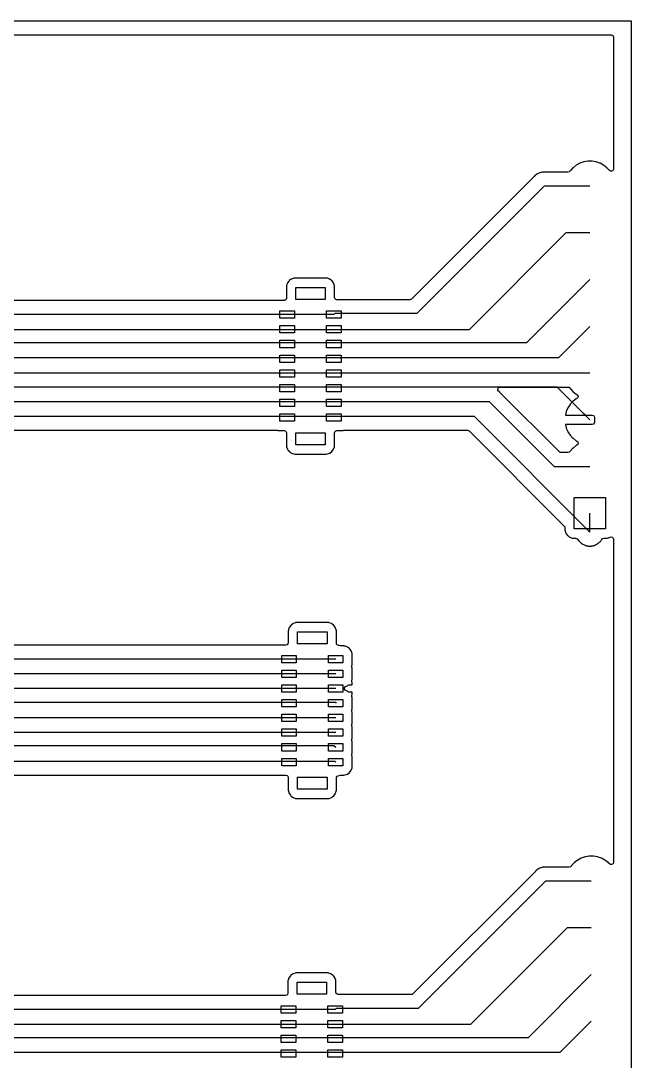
# Model space of a CAD drawing. Extents: x 1 to 134, y 0 to 91.
# Drawn here: x 100.4 to 133.6, y 34.3 to 90.9 of the extents above; entities that cross this region are included whole.
import ezdxf

# ---------------------------------------------------------------- set-up
doc = ezdxf.new("R2010")
doc.units = 0

msp = doc.modelspace()

# ---------------------------------------------------------------- linework, layer by layer
at = {"layer": 'Layer 1'}
for p, q in [((0.7503, 90.8566), (133.592, 90.8566)), ((133.592, 90.8566), (133.592, 0.0262)), ((1.9939, 90.0946), (132.501, 90.0946)), ((132.501, 90.0946), (132.564, 90.0777)), ((132.564, 90.0777), (132.61, 90.0316)), ((132.61, 90.0316), (132.627, 89.9686)), ((132.627, 89.9686), (132.627, 82.8032)), ((131.006, 83.1866), (130.803, 83.1168)), ((131.011, 83.1882), (131.006, 83.1866)), ((131.006, 83.1866), (131.006, 83.1866)), ((131.016, 83.1891), (131.011, 83.1882)), ((131.228, 83.2244), (131.016, 83.1891)), ((131.016, 83.1891), (131.016, 83.1891)), ((131.233, 83.2253), (131.228, 83.2244)), ((131.228, 83.2244), (131.228, 83.2244)), ((131.458, 83.2253), (131.233, 83.2253)), ((131.463, 83.2244), (131.458, 83.2253)), ((131.675, 83.1891), (131.463, 83.2244)), ((131.463, 83.2244), (131.463, 83.2244)), ((131.68, 83.1882), (131.675, 83.1891)), ((131.675, 83.1891), (131.675, 83.1891)), ((131.685, 83.1866), (131.68, 83.1882)), ((131.888, 83.1168), (131.685, 83.1866)), ((131.685, 83.1866), (131.685, 83.1866)), ((128.6, 82.5827), (128.538, 82.5622)), ((128.603, 82.5839), (128.6, 82.5827)), ((128.667, 82.6074), (128.603, 82.5839)), ((128.674, 82.6099), (128.667, 82.6074)), ((128.667, 82.6074), (128.667, 82.6074)), ((128.681, 82.6107), (128.674, 82.6099)), ((128.685, 82.6115), (128.681, 82.6107)), ((128.686, 82.6117), (128.685, 82.6116)), ((128.685, 82.6116), (128.685, 82.6115)), ((128.689, 82.6124), (128.686, 82.6117)), ((128.696, 82.6147), (128.689, 82.6124)), ((128.703, 82.6153), (128.696, 82.6147)), ((128.771, 82.6213), (128.703, 82.6153)), ((128.703, 82.6153), (128.703, 82.6153)), ((128.775, 82.6217), (128.771, 82.6213)), ((128.803, 82.6249), (128.775, 82.6217)), ((128.806, 82.6253), (128.803, 82.6249)), ((128.803, 82.6249), (128.803, 82.6249)), ((128.812, 82.6253), (128.806, 82.6253)), ((128.823, 82.6258), (128.812, 82.6253)), ((128.865, 82.6295), (128.823, 82.6258)), ((128.873, 82.6301), (128.865, 82.6295)), ((128.865, 82.6295), (128.865, 82.6295)), ((128.88, 82.6291), (128.873, 82.6301)), ((128.897, 82.6266), (128.88, 82.6291)), ((128.88, 82.6291), (128.88, 82.6291)), ((128.915, 82.6253), (128.897, 82.6266)), ((130.15, 82.6253), (128.915, 82.6253)), ((130.21, 82.6405), (130.15, 82.6253)), ((130.256, 82.6824), (130.21, 82.6405)), ((130.267, 82.6997), (130.256, 82.6824)), ((130.27, 82.7041), (130.267, 82.6997)), ((130.267, 82.6997), (130.267, 82.6997)), ((130.282, 82.7179), (130.27, 82.7041)), ((130.419, 82.8659), (130.282, 82.7179)), ((130.422, 82.8697), (130.419, 82.8659)), ((130.419, 82.8659), (130.419, 82.8659)), ((130.426, 82.8729), (130.422, 82.8697)), ((130.596, 83.0048), (130.426, 82.8729)), ((130.426, 82.8729), (130.426, 82.8729)), ((130.6, 83.008), (130.596, 83.0048)), ((130.596, 83.0048), (130.596, 83.0048)), ((130.604, 83.0105), (130.6, 83.008)), ((130.793, 83.1127), (130.604, 83.0105)), ((130.604, 83.0105), (130.604, 83.0105)), ((130.798, 83.1151), (130.793, 83.1127)), ((130.793, 83.1127), (130.793, 83.1127)), ((130.803, 83.1168), (130.798, 83.1151)), ((130.803, 83.1168), (130.803, 83.1168)), ((131.893, 83.1151), (131.888, 83.1168)), ((131.888, 83.1168), (131.888, 83.1168)), ((131.898, 83.1127), (131.893, 83.1151)), ((132.086, 83.0105), (131.898, 83.1127)), ((131.898, 83.1127), (131.898, 83.1127)), ((132.091, 83.008), (132.086, 83.0105)), ((132.086, 83.0105), (132.086, 83.0105)), ((132.269, 82.8697), (132.091, 83.008)), ((132.272, 82.8659), (132.269, 82.8697)), ((132.408, 82.7179), (132.272, 82.8659)), ((132.272, 82.8659), (132.272, 82.8659)), ((132.458, 82.6847), (132.408, 82.7179)), ((132.518, 82.6783), (132.458, 82.6847)), ((132.573, 82.7001), (132.518, 82.6783)), ((132.613, 82.7451), (132.573, 82.7001)), ((132.627, 82.8032), (132.613, 82.7451)), ((128.305, 82.394), (121.643, 75.7322)), ((128.307, 82.3966), (128.305, 82.394)), ((128.354, 82.4465), (128.307, 82.3966)), ((128.355, 82.4465), (128.354, 82.4465)), ((128.359, 82.4518), (128.355, 82.4465)), ((128.366, 82.4558), (128.359, 82.4518)), ((128.368, 82.458), (128.366, 82.4558)), ((128.369, 82.4583), (128.368, 82.458)), ((128.371, 82.4606), (128.369, 82.4585)), ((128.369, 82.4585), (128.369, 82.4583)), ((128.377, 82.4658), (128.371, 82.4606)), ((128.383, 82.4697), (128.377, 82.4658)), ((128.441, 82.5056), (128.383, 82.4697)), ((128.383, 82.4697), (128.383, 82.4697)), ((128.444, 82.5076), (128.441, 82.5056)), ((128.501, 82.5452), (128.444, 82.5076)), ((128.508, 82.5492), (128.501, 82.5452)), ((128.501, 82.5452), (128.501, 82.5452)), ((128.514, 82.5517), (128.508, 82.5492)), ((128.518, 82.5533), (128.514, 82.5517)), ((128.521, 82.5551), (128.518, 82.5536)), ((128.518, 82.5536), (128.518, 82.5535)), ((128.518, 82.5535), (128.518, 82.5533)), ((128.528, 82.5589), (128.521, 82.5551)), ((128.538, 82.5622), (128.528, 82.5589)), ((128.85, 81.8668), (121.92, 74.9368)), ((131.345, 81.8668), (128.85, 81.8668)), ((130.035, 79.3268), (124.77, 74.0618)), ((131.345, 79.3268), (130.035, 79.3268)), ((114.843, 76.4632), (114.837, 76.4138)), ((114.837, 76.4138), (114.837, 76.4104)), ((114.837, 76.4104), (114.837, 76.4071)), ((114.837, 76.4071), (114.837, 75.7713)), ((114.846, 76.4784), (114.843, 76.471)), ((114.843, 76.471), (114.843, 76.4632)), ((114.843, 76.4632), (114.843, 76.4632)), ((114.891, 76.5996), (114.846, 76.4784)), ((114.846, 76.4784), (114.846, 76.4784)), ((114.894, 76.608), (114.891, 76.5996)), ((114.891, 76.5996), (114.891, 76.5996)), ((114.9, 76.6152), (114.894, 76.608)), ((114.977, 76.7179), (114.9, 76.6152)), ((114.9, 76.6152), (114.9, 76.6152)), ((114.982, 76.7251), (114.977, 76.7179)), ((114.977, 76.7179), (114.977, 76.7179)), ((114.989, 76.7305), (114.982, 76.7251)), ((115.092, 76.8073), (114.989, 76.7305)), ((114.989, 76.7305), (114.989, 76.7305)), ((115.099, 76.8127), (115.092, 76.8073)), ((115.092, 76.8073), (115.092, 76.8073)), ((115.108, 76.8158), (115.099, 76.8127)), ((115.229, 76.861), (115.108, 76.8158)), ((115.108, 76.8158), (115.108, 76.8158)), ((115.236, 76.8638), (115.229, 76.861)), ((115.229, 76.861), (115.229, 76.861)), ((115.244, 76.8646), (115.236, 76.8638)), ((115.293, 76.8699), (115.244, 76.8646)), ((115.244, 76.8646), (115.244, 76.8646)), ((115.297, 76.8703), (115.293, 76.8699)), ((115.293, 76.8699), (115.293, 76.8699)), ((116.994, 76.8703), (115.297, 76.8703)), ((115.345, 76.3618), (116.945, 76.3618)), ((115.345, 75.7118), (115.345, 76.3618)), ((116.945, 76.3618), (116.945, 75.7118)), ((116.997, 76.8699), (116.994, 76.8703)), ((117.047, 76.8646), (116.997, 76.8699)), ((116.997, 76.8699), (116.997, 76.8699)), ((117.055, 76.8638), (117.047, 76.8646)), ((117.047, 76.8646), (117.047, 76.8646)), ((117.062, 76.861), (117.055, 76.8638)), ((117.183, 76.8158), (117.062, 76.861)), ((117.062, 76.861), (117.062, 76.861)), ((117.192, 76.8127), (117.183, 76.8158)), ((117.183, 76.8158), (117.183, 76.8158)), ((117.199, 76.8073), (117.192, 76.8127)), ((117.268, 76.7555), (117.199, 76.8073)), ((117.199, 76.8073), (117.199, 76.8073)), ((117.309, 76.7251), (117.268, 76.7555)), ((117.314, 76.7179), (117.309, 76.7251)), ((117.384, 76.6246), (117.314, 76.7179)), ((117.396, 76.608), (117.384, 76.6246)), ((117.447, 76.471), (117.396, 76.608)), ((117.454, 76.4104), (117.447, 76.471)), ((117.454, 76.4071), (117.454, 76.4104)), ((117.454, 75.8213), (117.454, 76.4071)), ((127.92, 73.3618), (131.345, 76.7868)), ((117.471, 75.7583), (117.454, 75.8213)), ((114.711, 75.6453), (98.8249, 75.6453)), ((114.774, 75.6622), (114.711, 75.6453)), ((114.82, 75.7083), (114.774, 75.6622)), ((114.837, 75.7713), (114.82, 75.7083)), ((116.945, 75.7118), (115.345, 75.7118)), ((117.517, 75.7122), (117.471, 75.7583)), ((117.58, 75.6953), (117.517, 75.7122)), ((121.554, 75.6953), (117.58, 75.6953)), ((121.602, 75.7049), (121.554, 75.6953)), ((121.643, 75.7322), (121.602, 75.7049)), ((117.415, 74.8868), (96.1454, 74.8868)), ((114.48, 75.0868), (115.27, 75.0868)), ((114.48, 74.6868), (114.48, 75.0868)), ((115.27, 74.6868), (114.48, 74.6868)), ((115.27, 75.0868), (115.27, 74.6868)), ((117.02, 75.0868), (117.81, 75.0868)), ((117.02, 74.6868), (117.02, 75.0868)), ((117.81, 74.6868), (117.02, 74.6868)), ((117.465, 74.9368), (117.415, 74.8868)), ((121.92, 74.9368), (117.465, 74.9368)), ((117.81, 75.0868), (117.81, 74.6868)), ((114.48, 74.2868), (115.27, 74.2868)), ((114.48, 73.8868), (114.48, 74.2868)), ((115.27, 74.2868), (115.27, 73.8868)), ((117.02, 74.2868), (117.81, 74.2868)), ((117.02, 73.8868), (117.02, 74.2868)), ((117.81, 74.2868), (117.81, 73.8868)), ((129.66, 72.5618), (131.345, 74.2468)), ((124.77, 74.0618), (20.6629, 74.0618)), ((115.27, 73.8868), (114.48, 73.8868)), ((117.81, 73.8868), (117.02, 73.8868)), ((20.5629, 73.3618), (127.92, 73.3618)), ((114.48, 73.4868), (115.27, 73.4868)), ((114.48, 73.0868), (114.48, 73.4868)), ((115.27, 73.0868), (114.48, 73.0868)), ((115.27, 73.4868), (115.27, 73.0868)), ((117.02, 73.4868), (117.81, 73.4868)), ((117.02, 73.0868), (117.02, 73.4868)), ((117.81, 73.0868), (117.02, 73.0868)), ((117.81, 73.4868), (117.81, 73.0868)), ((20.5629, 72.5618), (129.66, 72.5618)), ((114.48, 72.6868), (115.27, 72.6868)), ((114.48, 72.2868), (114.48, 72.6868)), ((115.27, 72.6868), (115.27, 72.2868)), ((117.02, 72.6868), (117.81, 72.6868)), ((117.02, 72.2868), (117.02, 72.6868)), ((117.81, 72.6868), (117.81, 72.2868)), ((115.27, 72.2868), (114.48, 72.2868)), ((114.48, 71.8868), (115.27, 71.8868)), ((114.48, 71.4868), (114.48, 71.8868)), ((115.27, 71.8868), (115.27, 71.4868)), ((117.81, 72.2868), (117.02, 72.2868)), ((117.02, 71.8868), (117.81, 71.8868)), ((117.02, 71.4868), (117.02, 71.8868)), ((117.81, 71.8868), (117.81, 71.4868)), ((131.345, 71.7068), (20.5654, 71.7068)), ((115.27, 71.4868), (114.48, 71.4868)), ((117.81, 71.4868), (117.02, 71.4868)), ((20.5629, 70.9618), (129.55, 70.9618)), ((114.48, 71.0868), (115.27, 71.0868)), ((114.48, 70.6868), (114.48, 71.0868)), ((115.27, 71.0868), (115.27, 70.6868)), ((117.02, 71.0868), (117.81, 71.0868)), ((117.02, 70.6868), (117.02, 71.0868)), ((117.81, 71.0868), (117.81, 70.6868)), ((126.335, 70.8377), (126.357, 70.894)), ((126.342, 70.7778), (126.335, 70.8377)), ((126.376, 70.7295), (126.342, 70.7778)), ((126.357, 70.894), (126.402, 70.9339)), ((126.376, 70.7294), (126.376, 70.7295)), ((126.378, 70.7268), (126.376, 70.7294)), ((126.379, 70.7255), (126.378, 70.7268)), ((126.378, 70.7268), (126.378, 70.7268)), ((126.388, 70.718), (126.379, 70.7255)), ((126.42, 70.6906), (126.388, 70.718)), ((126.402, 70.9339), (126.46, 70.9483)), ((126.46, 70.9483), (130.15, 70.9483)), ((129.55, 70.9618), (131.345, 69.1668)), ((130.15, 70.9483), (130.21, 70.9331)), ((130.21, 70.9331), (130.256, 70.8912)), ((130.256, 70.8912), (130.27, 70.8695)), ((130.27, 70.8695), (130.293, 70.8446)), ((130.293, 70.8446), (130.419, 70.7077)), ((130.419, 70.7077), (130.419, 70.7077)), ((130.419, 70.7077), (130.422, 70.7039)), ((130.422, 70.7039), (130.6, 70.5656)), ((20.5629, 70.1618), (125.87, 70.1618)), ((115.27, 70.6868), (114.48, 70.6868)), ((114.48, 70.2868), (115.27, 70.2868)), ((114.48, 69.8868), (114.48, 70.2868)), ((115.27, 70.2868), (115.27, 69.8868)), ((117.81, 70.6868), (117.02, 70.6868)), ((117.02, 70.2868), (117.81, 70.2868)), ((117.02, 69.8868), (117.02, 70.2868)), ((117.81, 70.2868), (117.81, 69.8868)), ((125.87, 70.1618), (129.405, 66.6268)), ((126.426, 70.6859), (126.42, 70.6906)), ((126.42, 70.6906), (126.42, 70.6906)), ((126.43, 70.68), (126.426, 70.6859)), ((126.44, 70.6664), (126.43, 70.68)), ((126.43, 70.68), (126.43, 70.68)), ((126.452, 70.6526), (126.44, 70.6664)), ((129.683, 67.4222), (126.452, 70.6526)), ((130.419, 70.1655), (130.274, 70.0076)), ((130.427, 70.1725), (130.419, 70.1655)), ((130.596, 70.3044), (130.427, 70.1725)), ((130.605, 70.3101), (130.596, 70.3044)), ((130.6, 70.5656), (130.604, 70.5631)), ((130.604, 70.5631), (130.604, 70.5631)), ((130.604, 70.5631), (130.615, 70.5574)), ((130.634, 70.3257), (130.605, 70.3101)), ((130.615, 70.5574), (130.634, 70.5473)), ((130.634, 70.5473), (130.682, 70.501)), ((130.682, 70.372), (130.634, 70.3257)), ((130.682, 70.501), (130.7, 70.4365)), ((130.7, 70.4365), (130.682, 70.372)), ((115.27, 69.8868), (114.48, 69.8868)), ((117.81, 69.8868), (117.02, 69.8868)), ((130.055, 69.6042), (130.012, 69.4347)), ((130.059, 69.614), (130.055, 69.6042)), ((130.145, 69.8106), (130.059, 69.614)), ((130.15, 69.8197), (130.145, 69.8106)), ((130.267, 69.9994), (130.15, 69.8197)), ((130.274, 70.0076), (130.267, 69.9994)), ((20.5629, 69.3618), (125.045, 69.3618)), ((114.48, 69.4868), (115.27, 69.4868)), ((114.48, 69.0868), (114.48, 69.4868)), ((115.27, 69.0868), (114.48, 69.0868)), ((115.27, 69.4868), (115.27, 69.0868)), ((117.02, 69.4868), (117.81, 69.4868)), ((117.02, 69.0868), (117.02, 69.4868)), ((117.81, 69.0868), (117.02, 69.0868)), ((117.81, 69.4868), (117.81, 69.0868)), ((125.045, 69.3618), (131.345, 63.0618)), ((130.012, 69.4347), (130.012, 69.4234)), ((130.012, 69.4234), (130.023, 69.4208)), ((130.023, 69.4208), (131.473, 69.4208)), ((131.345, 69.1668), (130.993, 69.5197)), ((131.473, 69.4208), (131.536, 69.4039)), ((131.536, 69.4039), (131.583, 69.3578)), ((131.583, 69.3578), (131.599, 69.2948)), ((131.599, 69.0388), (131.583, 68.9758)), ((131.599, 69.2948), (131.599, 69.0388)), ((98.8249, 68.6033), (114.299, 68.6033)), ((114.299, 68.6033), (114.343, 68.5954)), ((114.343, 68.5954), (114.371, 68.5848)), ((114.371, 68.5848), (114.432, 68.5783)), ((114.432, 68.5783), (114.711, 68.5783)), ((114.711, 68.5783), (114.774, 68.5614)), ((114.774, 68.5614), (114.82, 68.5153)), ((114.82, 68.5153), (114.837, 68.4523)), ((114.837, 68.4523), (114.837, 67.7632)), ((115.345, 68.4618), (116.945, 68.4618)), ((115.345, 67.8118), (115.345, 68.4618)), ((116.945, 68.4618), (116.945, 67.8118)), ((117.454, 68.4523), (117.471, 68.5153)), ((117.454, 67.7632), (117.454, 68.4523)), ((117.471, 68.5153), (117.517, 68.5614)), ((117.517, 68.5614), (117.58, 68.5783)), ((117.58, 68.5783), (117.856, 68.5783)), ((117.856, 68.5783), (117.859, 68.5783)), ((117.859, 68.5783), (117.92, 68.5848)), ((117.92, 68.5848), (117.948, 68.5954)), ((117.948, 68.5954), (117.992, 68.6033)), ((117.992, 68.6033), (124.679, 68.6033)), ((124.679, 68.6033), (124.727, 68.5937)), ((124.727, 68.5937), (124.768, 68.5664)), ((124.768, 68.5664), (129.95, 63.3845)), ((130.023, 68.9128), (130.012, 68.9102)), ((130.012, 68.9102), (130.012, 68.8989)), ((130.012, 68.8989), (130.055, 68.7294)), ((131.473, 68.9128), (130.023, 68.9128)), ((130.055, 68.7294), (130.059, 68.7196)), ((130.059, 68.7196), (130.145, 68.523)), ((130.145, 68.523), (130.15, 68.5139)), ((130.15, 68.5139), (130.267, 68.3342)), ((131.536, 68.9297), (131.473, 68.9128)), ((131.583, 68.9758), (131.536, 68.9297)), ((130.267, 68.3342), (130.274, 68.326)), ((130.274, 68.326), (130.419, 68.1681)), ((130.419, 68.1681), (130.427, 68.1611)), ((130.427, 68.1611), (130.596, 68.0292)), ((130.596, 68.0292), (130.605, 68.0236)), ((130.605, 68.0236), (130.634, 68.0079)), ((130.634, 68.0079), (130.682, 67.9616)), ((130.682, 67.9616), (130.7, 67.8971)), ((130.7, 67.8971), (130.682, 67.8326)), ((114.837, 67.7632), (114.837, 67.7598)), ((114.837, 67.7598), (114.837, 67.7598)), ((114.837, 67.7598), (114.843, 67.7104)), ((114.843, 67.7104), (114.843, 67.7104)), ((114.843, 67.7104), (114.843, 67.7026)), ((114.843, 67.7026), (114.846, 67.6952)), ((114.846, 67.6952), (114.846, 67.6952)), ((114.846, 67.6952), (114.891, 67.574)), ((114.891, 67.574), (114.891, 67.574)), ((114.891, 67.574), (114.894, 67.5656)), ((114.894, 67.5656), (114.9, 67.5584)), ((114.9, 67.5584), (114.9, 67.5584)), ((114.9, 67.5584), (114.94, 67.5051)), ((114.94, 67.5051), (114.982, 67.4485)), ((114.982, 67.4485), (114.996, 67.4383)), ((114.996, 67.4383), (115.075, 67.3787)), ((115.075, 67.3787), (115.099, 67.3609)), ((115.099, 67.3609), (115.236, 67.3098)), ((115.236, 67.3098), (115.297, 67.3033)), ((115.297, 67.3033), (116.991, 67.3033)), ((116.945, 67.8118), (115.345, 67.8118)), ((116.991, 67.3033), (116.994, 67.3033)), ((116.994, 67.3033), (117.055, 67.3098)), ((117.055, 67.3098), (117.192, 67.3609)), ((117.192, 67.3609), (117.309, 67.4485)), ((117.309, 67.4485), (117.396, 67.5656)), ((117.396, 67.5656), (117.447, 67.7026)), ((117.447, 67.7026), (117.454, 67.7632)), ((129.724, 67.3949), (129.683, 67.4222)), ((129.772, 67.3853), (129.724, 67.3949)), ((130.15, 67.3853), (129.772, 67.3853)), ((130.21, 67.4005), (130.15, 67.3853)), ((130.256, 67.4424), (130.21, 67.4005)), ((130.267, 67.4597), (130.256, 67.4424)), ((130.27, 67.4641), (130.267, 67.4597)), ((130.267, 67.4597), (130.267, 67.4597)), ((130.273, 67.4681), (130.27, 67.4641)), ((130.419, 67.6259), (130.273, 67.4681)), ((130.422, 67.6297), (130.419, 67.6259)), ((130.419, 67.6259), (130.419, 67.6259)), ((130.426, 67.6329), (130.422, 67.6297)), ((130.596, 67.7648), (130.426, 67.6329)), ((130.426, 67.6329), (130.426, 67.6329)), ((130.6, 67.768), (130.596, 67.7648)), ((130.596, 67.7648), (130.596, 67.7648)), ((130.604, 67.7705), (130.6, 67.768)), ((130.622, 67.78), (130.604, 67.7705)), ((130.604, 67.7705), (130.604, 67.7705)), ((130.634, 67.7863), (130.622, 67.78)), ((130.682, 67.8326), (130.634, 67.7863)), ((129.405, 66.6268), (131.345, 66.6268)), ((130.495, 63.2368), (130.495, 64.9368)), ((130.495, 64.9368), (132.195, 64.9368)), ((132.195, 64.9368), (132.195, 63.2368)), ((131.345, 63.0618), (131.345, 64.0868)), ((129.95, 63.3845), (129.977, 63.3436)), ((129.977, 63.3436), (129.987, 63.2954)), ((129.987, 63.2954), (129.987, 63.1882)), ((129.987, 63.1882), (129.987, 63.1848)), ((129.987, 63.1848), (129.987, 63.1848)), ((129.987, 63.1848), (129.993, 63.1354)), ((129.993, 63.1354), (129.993, 63.1354)), ((129.993, 63.1354), (129.993, 63.1276)), ((129.993, 63.1276), (129.996, 63.1202)), ((129.996, 63.1202), (129.996, 63.1202)), ((129.996, 63.1202), (130.041, 62.999)), ((130.041, 62.999), (130.041, 62.999)), ((130.041, 62.999), (130.044, 62.9906)), ((130.044, 62.9906), (130.05, 62.9834)), ((130.05, 62.9834), (130.05, 62.9834)), ((130.05, 62.9834), (130.073, 62.9527)), ((130.073, 62.9527), (130.132, 62.8735)), ((130.132, 62.8735), (130.139, 62.8681)), ((130.139, 62.8681), (130.237, 62.7949)), ((130.237, 62.7949), (130.249, 62.7859)), ((130.249, 62.7859), (130.386, 62.7348)), ((132.195, 63.2368), (130.495, 63.2368)), ((132.305, 62.7348), (132.442, 62.7859)), ((132.442, 62.7859), (132.444, 62.7877)), ((132.444, 62.7877), (132.503, 62.8023)), ((132.503, 62.8023), (132.565, 62.7847)), ((132.565, 62.7847), (132.611, 62.7386)), ((130.386, 62.7348), (130.447, 62.7283)), ((130.447, 62.7283), (130.554, 62.7283)), ((130.554, 62.7283), (130.602, 62.7187)), ((130.602, 62.7187), (130.643, 62.6914)), ((130.643, 62.6914), (130.747, 62.5878)), ((130.747, 62.5878), (130.754, 62.5797)), ((130.754, 62.5797), (130.756, 62.5771)), ((130.756, 62.5771), (130.76, 62.5709)), ((130.76, 62.5709), (130.766, 62.5659)), ((130.766, 62.5659), (130.815, 62.5189)), ((130.815, 62.5189), (130.818, 62.5163)), ((130.818, 62.5163), (130.84, 62.4942)), ((130.84, 62.4942), (130.843, 62.492)), ((130.843, 62.492), (130.845, 62.4908)), ((130.845, 62.4908), (130.853, 62.4836)), ((130.853, 62.4836), (130.889, 62.4492)), ((130.889, 62.4492), (130.91, 62.4371)), ((130.91, 62.4371), (130.925, 62.4269)), ((130.925, 62.4269), (130.945, 62.4118)), ((130.945, 62.4118), (130.99, 62.3907)), ((130.99, 62.3907), (131, 62.3856)), ((131, 62.3856), (131.043, 62.3606)), ((131.043, 62.3606), (131.066, 62.3536)), ((131.066, 62.3536), (131.083, 62.3471)), ((131.083, 62.3471), (131.105, 62.3369)), ((131.105, 62.3369), (131.154, 62.3268)), ((131.154, 62.3268), (131.165, 62.3241)), ((131.165, 62.3241), (131.186, 62.3178)), ((131.186, 62.3178), (131.213, 62.3097)), ((131.213, 62.3097), (131.237, 62.3083)), ((131.237, 62.3083), (131.255, 62.3059)), ((131.255, 62.3059), (131.279, 62.301)), ((131.279, 62.301), (131.329, 62.3025)), ((131.329, 62.3025), (131.34, 62.3023)), ((131.34, 62.3023), (131.39, 62.2994)), ((131.39, 62.2994), (131.414, 62.3036)), ((131.414, 62.3036), (131.432, 62.3055)), ((131.432, 62.3055), (131.456, 62.3062)), ((131.456, 62.3062), (131.504, 62.3192)), ((131.504, 62.3192), (131.515, 62.3215)), ((131.515, 62.3215), (131.564, 62.3302)), ((131.564, 62.3302), (131.587, 62.3398)), ((131.587, 62.3398), (131.604, 62.3458)), ((131.604, 62.3458), (131.627, 62.3521)), ((131.627, 62.3521), (131.671, 62.3758)), ((131.671, 62.3758), (131.681, 62.3806)), ((131.681, 62.3806), (131.72, 62.3975)), ((131.72, 62.3975), (131.727, 62.4004)), ((131.72, 62.3975), (131.72, 62.3975)), ((131.727, 62.4004), (131.747, 62.4149)), ((131.747, 62.4149), (131.762, 62.4247)), ((131.762, 62.4247), (131.783, 62.4362)), ((131.783, 62.4362), (131.821, 62.4695)), ((131.821, 62.4695), (131.829, 62.4764)), ((131.829, 62.4764), (131.869, 62.5063)), ((131.869, 62.5063), (131.885, 62.5249)), ((131.885, 62.5249), (131.898, 62.538)), ((131.898, 62.538), (131.91, 62.5492)), ((131.91, 62.5492), (131.916, 62.5541)), ((131.916, 62.5541), (131.945, 62.5951)), ((131.945, 62.5951), (131.951, 62.6038)), ((131.951, 62.6038), (131.983, 62.6422)), ((131.983, 62.6422), (131.992, 62.6588)), ((131.992, 62.6588), (132.038, 62.7095)), ((132.038, 62.7095), (132.104, 62.7283)), ((132.104, 62.7283), (132.241, 62.7283)), ((132.241, 62.7283), (132.244, 62.7283)), ((132.244, 62.7283), (132.305, 62.7348)), ((132.611, 62.7386), (132.627, 62.6763)), ((132.627, 62.6763), (132.627, 45.1097)), ((114.935, 57.6888), (114.934, 57.6854)), ((114.94, 57.7382), (114.935, 57.6888)), ((114.941, 57.746), (114.94, 57.7382)), ((114.94, 57.7382), (114.94, 57.7382)), ((114.944, 57.7534), (114.941, 57.746)), ((114.989, 57.8746), (114.944, 57.7534)), ((114.944, 57.7534), (114.944, 57.7534)), ((114.992, 57.883), (114.989, 57.8746)), ((114.989, 57.8746), (114.989, 57.8746)), ((114.997, 57.8902), (114.992, 57.883)), ((115.074, 57.9928), (114.997, 57.8902)), ((114.997, 57.8902), (114.997, 57.8902)), ((115.08, 58.0001), (115.074, 57.9929)), ((115.074, 57.9929), (115.074, 57.9928)), ((115.087, 58.0055), (115.08, 58.0001)), ((115.189, 58.0823), (115.087, 58.0055)), ((115.087, 58.0055), (115.087, 58.0055)), ((115.197, 58.0877), (115.189, 58.0823)), ((115.189, 58.0823), (115.189, 58.0823)), ((115.205, 58.0908), (115.197, 58.0877)), ((115.326, 58.136), (115.205, 58.0908)), ((115.205, 58.0908), (115.205, 58.0908)), ((115.334, 58.1388), (115.326, 58.136)), ((115.326, 58.136), (115.326, 58.136)), ((115.341, 58.1396), (115.334, 58.1388)), ((115.391, 58.1449), (115.341, 58.1396)), ((115.341, 58.1396), (115.341, 58.1396)), ((115.394, 58.1453), (115.391, 58.1449)), ((115.391, 58.1449), (115.391, 58.1449)), ((117.091, 58.1453), (115.394, 58.1453)), ((117.095, 58.1449), (117.091, 58.1453)), ((117.144, 58.1396), (117.095, 58.1449)), ((117.095, 58.1449), (117.095, 58.1449)), ((117.152, 58.1388), (117.144, 58.1396)), ((117.144, 58.1396), (117.144, 58.1396)), ((117.159, 58.136), (117.152, 58.1388)), ((117.281, 58.0908), (117.159, 58.136)), ((117.159, 58.136), (117.159, 58.136)), ((117.289, 58.0877), (117.281, 58.0908)), ((117.281, 58.0908), (117.281, 58.0908)), ((117.296, 58.0823), (117.289, 58.0877)), ((117.399, 58.0055), (117.296, 58.0823)), ((117.296, 58.0823), (117.296, 58.0823)), ((117.406, 58.0001), (117.399, 58.0055)), ((117.412, 57.9928), (117.406, 58.0001)), ((117.483, 57.8977), (117.412, 57.9928)), ((117.494, 57.883), (117.483, 57.8977)), ((117.545, 57.746), (117.494, 57.883)), ((117.551, 57.6854), (117.545, 57.746)), ((114.934, 57.6854), (114.934, 57.6821)), ((114.934, 57.6821), (114.934, 57.0463)), ((115.443, 56.9868), (115.443, 57.6368)), ((115.443, 57.6368), (117.043, 57.6368)), ((117.043, 57.6368), (117.043, 56.9868)), ((117.551, 57.6821), (117.551, 57.6854)), ((117.551, 57.0318), (117.551, 57.6821)), ((114.808, 56.9203), (98.6274, 56.9203)), ((114.871, 56.9372), (114.808, 56.9203)), ((114.918, 56.9833), (114.871, 56.9372)), ((114.934, 57.0463), (114.918, 56.9833)), ((117.043, 56.9868), (115.443, 56.9868)), ((117.564, 56.9775), (117.551, 57.0318)), ((117.598, 56.9337), (117.564, 56.9775)), ((117.648, 56.9092), (117.598, 56.9337)), ((117.684, 56.9008), (117.648, 56.9092)), ((117.767, 56.8811), (117.684, 56.9008)), ((117.774, 56.8794), (117.767, 56.8811)), ((117.767, 56.8811), (117.767, 56.8811)), ((117.778, 56.8775), (117.774, 56.8794)), ((117.819, 56.8703), (117.778, 56.8775)), ((117.953, 56.8703), (117.819, 56.8703)), ((117.957, 56.8703), (117.953, 56.8703)), ((117.96, 56.8699), (117.957, 56.8703)), ((118.009, 56.8646), (117.96, 56.8699)), ((117.96, 56.8699), (117.96, 56.8699)), ((118.017, 56.8638), (118.009, 56.8646)), ((118.009, 56.8646), (118.009, 56.8646)), ((118.024, 56.861), (118.017, 56.8638)), ((118.146, 56.8158), (118.024, 56.861)), ((118.024, 56.861), (118.024, 56.861)), ((118.154, 56.8127), (118.146, 56.8158)), ((118.146, 56.8158), (118.146, 56.8158)), ((118.161, 56.8073), (118.154, 56.8127)), ((118.264, 56.7305), (118.161, 56.8073)), ((118.161, 56.8073), (118.161, 56.8073)), ((118.271, 56.7251), (118.264, 56.7305)), ((118.359, 56.608), (118.271, 56.7251)), ((118.41, 56.471), (118.359, 56.608)), ((117.513, 56.1618), (13.0304, 56.1618)), ((114.578, 55.9618), (114.578, 56.3618)), ((114.578, 56.3618), (115.368, 56.3618)), ((115.368, 56.3618), (115.368, 55.9618)), ((117.118, 55.9618), (117.118, 56.3618)), ((117.118, 56.3618), (117.908, 56.3618)), ((117.908, 56.3618), (117.908, 55.9618)), ((118.416, 56.4104), (118.41, 56.471)), ((118.416, 55.9132), (118.416, 56.4104)), ((115.368, 55.9618), (114.578, 55.9618)), ((114.578, 55.1618), (114.578, 55.5618)), ((114.578, 55.5618), (115.368, 55.5618)), ((115.368, 55.5618), (115.368, 55.1618)), ((117.908, 55.9618), (117.118, 55.9618)), ((117.118, 55.1618), (117.118, 55.5618)), ((117.118, 55.5618), (117.908, 55.5618)), ((117.908, 55.5618), (117.908, 55.1618)), ((118.385, 55.7618), (118.392, 55.8058)), ((118.392, 55.7178), (118.385, 55.7618)), ((118.392, 55.8058), (118.41, 55.8526)), ((118.41, 55.671), (118.392, 55.7178)), ((118.41, 55.8526), (118.416, 55.9132)), ((118.416, 55.6104), (118.41, 55.671)), ((118.416, 55.1132), (118.416, 55.6104)), ((117.513, 55.3618), (12.2054, 55.3618)), ((115.368, 55.1618), (114.578, 55.1618)), ((117.908, 55.1618), (117.118, 55.1618)), ((118.384, 54.9611), (118.392, 55.0051)), ((118.392, 54.9171), (118.384, 54.9611)), ((118.392, 55.0051), (118.41, 55.0526)), ((118.407, 54.8783), (118.392, 54.9171)), ((118.41, 54.8631), (118.407, 54.8783)), ((118.41, 55.0526), (118.416, 55.1132)), ((118.415, 54.8137), (118.41, 54.8631)), ((117.513, 54.5618), (8.5254, 54.5618)), ((114.578, 54.3618), (114.578, 54.7618)), ((114.578, 54.7618), (115.368, 54.7618)), ((115.368, 54.3618), (114.578, 54.3618)), ((115.368, 54.7618), (115.368, 54.3618)), ((117.118, 54.3618), (117.118, 54.7618)), ((117.118, 54.7618), (117.908, 54.7618)), ((117.908, 54.3618), (117.118, 54.3618)), ((117.908, 54.7618), (117.908, 54.3618)), ((117.993, 54.5921), (118.021, 54.6457)), ((117.993, 54.5315), (117.993, 54.5921)), ((118.021, 54.4779), (117.993, 54.5315)), ((118.021, 54.6457), (118.071, 54.6799)), ((118.071, 54.4437), (118.021, 54.4779)), ((118.071, 54.6799), (118.087, 54.6859)), ((118.146, 54.4158), (118.071, 54.4437)), ((118.087, 54.6859), (118.154, 54.7109)), ((118.154, 54.4127), (118.146, 54.4158)), ((118.146, 54.4158), (118.146, 54.4158)), ((118.154, 54.7109), (118.189, 54.7367)), ((118.161, 54.4073), (118.154, 54.4127)), ((118.189, 54.3869), (118.161, 54.4073)), ((118.161, 54.4073), (118.161, 54.4073)), ((118.189, 54.7367), (118.224, 54.7554)), ((118.224, 54.3682), (118.189, 54.3869)), ((118.224, 54.7554), (118.264, 54.7618)), ((118.264, 54.3618), (118.224, 54.3682)), ((118.264, 54.7618), (118.399, 54.7618)), ((118.399, 54.3618), (118.264, 54.3618)), ((118.399, 54.7618), (118.412, 54.7653)), ((118.412, 54.3583), (118.399, 54.3618)), ((118.41, 54.2605), (118.415, 54.3099)), ((118.412, 54.7653), (118.416, 54.7784)), ((118.416, 54.3452), (118.412, 54.3583)), ((118.416, 54.807), (118.415, 54.8137)), ((118.415, 54.3099), (118.416, 54.3166)), ((118.416, 54.7784), (118.416, 54.807)), ((118.416, 54.3166), (118.416, 54.3452)), ((6.7304, 53.8168), (117.51, 53.8168)), ((114.578, 53.5618), (114.578, 53.9618)), ((114.578, 53.9618), (115.368, 53.9618)), ((115.368, 53.9618), (115.368, 53.5618)), ((117.118, 53.5618), (117.118, 53.9618)), ((117.118, 53.9618), (117.908, 53.9618)), ((117.51, 53.8168), (117.513, 53.8193)), ((117.513, 53.8193), (117.513, 53.7618)), ((117.908, 53.9618), (117.908, 53.5618)), ((118.384, 54.1625), (118.392, 54.2066)), ((118.392, 54.1185), (118.384, 54.1625)), ((118.392, 54.2066), (118.407, 54.2453)), ((118.41, 54.071), (118.392, 54.1185)), ((118.407, 54.2453), (118.41, 54.2605)), ((118.416, 54.0104), (118.41, 54.071)), ((118.416, 53.5132), (118.416, 54.0104)), ((115.368, 53.5618), (114.578, 53.5618)), ((117.908, 53.5618), (117.118, 53.5618)), ((118.385, 53.3618), (118.392, 53.4058)), ((118.392, 53.3178), (118.385, 53.3618)), ((118.392, 53.4058), (118.41, 53.4526)), ((118.41, 53.271), (118.392, 53.3178)), ((118.41, 53.4526), (118.416, 53.5132)), ((118.416, 53.2104), (118.41, 53.271)), ((118.416, 52.7132), (118.416, 53.2104)), ((117.513, 52.9618), (8.4154, 52.9618)), ((114.578, 52.7618), (114.578, 53.1618)), ((114.578, 53.1618), (115.368, 53.1618)), ((115.368, 52.7618), (114.578, 52.7618)), ((115.368, 53.1618), (115.368, 52.7618)), ((117.118, 52.7618), (117.118, 53.1618)), ((117.118, 53.1618), (117.908, 53.1618)), ((117.908, 52.7618), (117.118, 52.7618)), ((117.908, 53.1618), (117.908, 52.7618)), ((118.385, 52.5618), (118.392, 52.6058)), ((118.392, 52.6058), (118.41, 52.6526)), ((118.41, 52.6526), (118.416, 52.7132)), ((117.513, 52.1618), (10.1554, 52.1618)), ((114.578, 51.9618), (114.578, 52.3618)), ((114.578, 52.3618), (115.368, 52.3618)), ((115.368, 52.3618), (115.368, 51.9618)), ((117.118, 51.9618), (117.118, 52.3618)), ((117.118, 52.3618), (117.908, 52.3618)), ((117.908, 52.3618), (117.908, 51.9618)), ((118.392, 52.5178), (118.385, 52.5618)), ((118.406, 52.4823), (118.392, 52.5178)), ((118.41, 52.471), (118.406, 52.4823)), ((118.416, 52.4104), (118.41, 52.471)), ((118.416, 51.9132), (118.416, 52.4104)), ((115.368, 51.9618), (114.578, 51.9618)), ((114.578, 51.1618), (114.578, 51.5618)), ((114.578, 51.5618), (115.368, 51.5618)), ((115.368, 51.5618), (115.368, 51.1618)), ((117.908, 51.9618), (117.118, 51.9618)), ((117.118, 51.1618), (117.118, 51.5618)), ((117.118, 51.5618), (117.908, 51.5618)), ((117.908, 51.5618), (117.908, 51.1618)), ((118.385, 51.7618), (118.392, 51.8058)), ((118.392, 51.7178), (118.385, 51.7618)), ((118.392, 51.8058), (118.41, 51.8526)), ((118.394, 51.7144), (118.392, 51.7178)), ((118.41, 51.671), (118.394, 51.7144)), ((118.41, 51.8526), (118.416, 51.9132)), ((118.416, 51.6104), (118.41, 51.671)), ((118.416, 51.1132), (118.416, 51.6104)), ((13.3054, 51.4618), (117.413, 51.4618)), ((115.368, 51.1618), (114.578, 51.1618)), ((117.908, 51.1618), (117.118, 51.1618)), ((117.413, 51.4618), (117.513, 51.3618)), ((118.385, 50.9618), (118.392, 51.0058)), ((118.392, 50.9178), (118.385, 50.9618)), ((118.392, 51.0058), (118.41, 51.0526)), ((118.407, 50.8784), (118.392, 50.9178)), ((118.41, 51.0526), (118.416, 51.1132)), ((41.9554, 50.6118), (117.463, 50.6118)), ((114.578, 50.3618), (114.578, 50.7618)), ((114.578, 50.7618), (115.368, 50.7618)), ((115.368, 50.3618), (114.578, 50.3618)), ((115.368, 50.7618), (115.368, 50.3618)), ((117.118, 50.3618), (117.118, 50.7618)), ((117.118, 50.7618), (117.908, 50.7618)), ((117.908, 50.3618), (117.118, 50.3618)), ((117.463, 50.6118), (117.513, 50.5618)), ((117.908, 50.7618), (117.908, 50.3618)), ((118.41, 50.871), (118.407, 50.8784)), ((118.416, 50.8104), (118.41, 50.871)), ((118.416, 50.3132), (118.416, 50.8104)), ((98.6274, 49.8533), (114.529, 49.8533)), ((114.529, 49.8533), (114.808, 49.8533)), ((114.808, 49.8533), (114.871, 49.8364)), ((114.871, 49.8364), (114.918, 49.7903)), ((114.918, 49.7903), (114.934, 49.7273)), ((117.563, 49.7434), (117.596, 49.7867)), ((117.596, 49.7867), (117.645, 49.8119)), ((117.645, 49.8119), (117.783, 49.849)), ((117.783, 49.849), (117.816, 49.8533)), ((117.816, 49.8533), (117.953, 49.8533)), ((117.953, 49.8533), (117.957, 49.8533)), ((117.957, 49.8533), (118.017, 49.8598)), ((118.017, 49.8598), (118.154, 49.9109)), ((118.154, 49.9109), (118.271, 49.9985)), ((118.271, 49.9985), (118.359, 50.1156)), ((118.359, 50.1156), (118.41, 50.2526)), ((118.41, 50.2526), (118.416, 50.3132)), ((114.934, 49.7273), (114.934, 49.0382)), ((115.443, 49.0868), (115.443, 49.7368)), ((115.443, 49.7368), (117.043, 49.7368)), ((117.043, 49.7368), (117.043, 49.0868)), ((117.551, 49.6902), (117.563, 49.7434)), ((117.551, 49.0382), (117.551, 49.6902)), ((114.934, 49.0382), (114.935, 49.0348)), ((114.935, 49.0348), (114.935, 49.0348)), ((114.935, 49.0348), (114.94, 48.9854)), ((114.94, 48.9854), (114.94, 48.9854)), ((114.94, 48.9854), (114.941, 48.9776)), ((114.941, 48.9776), (114.944, 48.9702)), ((114.944, 48.9702), (114.944, 48.9702)), ((114.944, 48.9702), (114.989, 48.849)), ((114.989, 48.849), (114.989, 48.849)), ((114.989, 48.849), (114.992, 48.8406)), ((114.992, 48.8406), (114.997, 48.8334)), ((114.997, 48.8334), (114.997, 48.8334)), ((114.997, 48.8334), (115.054, 48.7578)), ((115.054, 48.7578), (115.08, 48.7235)), ((115.08, 48.7235), (115.094, 48.7126)), ((115.094, 48.7126), (115.173, 48.6537)), ((115.173, 48.6537), (115.197, 48.6359)), ((117.043, 49.0868), (115.443, 49.0868)), ((117.289, 48.6359), (117.406, 48.7235)), ((117.406, 48.7235), (117.494, 48.8406)), ((117.494, 48.8406), (117.545, 48.9776)), ((117.545, 48.9776), (117.551, 49.0382)), ((115.197, 48.6359), (115.334, 48.5848)), ((115.334, 48.5848), (115.394, 48.5783)), ((115.394, 48.5783), (117.088, 48.5783)), ((117.088, 48.5783), (117.091, 48.5783)), ((117.091, 48.5783), (117.152, 48.5848)), ((117.152, 48.5848), (117.289, 48.6359)), ((130.868, 45.3377), (130.679, 45.2355)), ((130.873, 45.3401), (130.868, 45.3377)), ((130.868, 45.3377), (130.868, 45.3377)), ((130.878, 45.3418), (130.873, 45.3401)), ((131.081, 45.4116), (130.878, 45.3418)), ((130.878, 45.3418), (130.878, 45.3418)), ((131.086, 45.4132), (131.081, 45.4116)), ((131.081, 45.4116), (131.081, 45.4116)), ((131.091, 45.4141), (131.086, 45.4132)), ((131.303, 45.4494), (131.091, 45.4141)), ((131.091, 45.4141), (131.091, 45.4141)), ((131.308, 45.4503), (131.303, 45.4494)), ((131.303, 45.4494), (131.303, 45.4494)), ((131.533, 45.4503), (131.308, 45.4503)), ((131.538, 45.4494), (131.533, 45.4503)), ((131.75, 45.4141), (131.538, 45.4494)), ((131.538, 45.4494), (131.538, 45.4494)), ((131.755, 45.4132), (131.75, 45.4141)), ((131.75, 45.4141), (131.75, 45.4141)), ((131.76, 45.4116), (131.755, 45.4132)), ((131.963, 45.3418), (131.76, 45.4116)), ((131.76, 45.4116), (131.76, 45.4116)), ((131.968, 45.3401), (131.963, 45.3418)), ((131.963, 45.3418), (131.963, 45.3418)), ((131.972, 45.3377), (131.968, 45.3401)), ((132.161, 45.2355), (131.972, 45.3377)), ((131.972, 45.3377), (131.972, 45.3377)), ((128.441, 44.6808), (128.435, 44.6768)), ((128.443, 44.683), (128.441, 44.6808)), ((128.444, 44.6833), (128.443, 44.683)), ((128.446, 44.6856), (128.444, 44.6835)), ((128.444, 44.6835), (128.444, 44.6833)), ((128.452, 44.6908), (128.446, 44.6856)), ((128.458, 44.6947), (128.452, 44.6908)), ((128.516, 44.7306), (128.458, 44.6947)), ((128.458, 44.6947), (128.458, 44.6947)), ((128.519, 44.7326), (128.516, 44.7306)), ((128.577, 44.7702), (128.519, 44.7326)), ((128.583, 44.7742), (128.577, 44.7702)), ((128.577, 44.7702), (128.577, 44.7702)), ((128.589, 44.7767), (128.583, 44.7742)), ((128.593, 44.7783), (128.589, 44.7767)), ((128.596, 44.7801), (128.593, 44.7786)), ((128.593, 44.7786), (128.593, 44.7785)), ((128.593, 44.7785), (128.593, 44.7783)), ((128.603, 44.7839), (128.596, 44.7801)), ((128.613, 44.7872), (128.603, 44.7839)), ((128.674, 44.8077), (128.613, 44.7872)), ((128.678, 44.8089), (128.674, 44.8077)), ((128.742, 44.8324), (128.678, 44.8089)), ((128.749, 44.8349), (128.742, 44.8324)), ((128.742, 44.8324), (128.742, 44.8324)), ((128.756, 44.8357), (128.749, 44.8349)), ((128.76, 44.8365), (128.756, 44.8357)), ((128.761, 44.8367), (128.76, 44.8366)), ((128.76, 44.8366), (128.76, 44.8365)), ((128.764, 44.8374), (128.761, 44.8367)), ((128.771, 44.8397), (128.764, 44.8374)), ((128.778, 44.8403), (128.771, 44.8397)), ((128.846, 44.8463), (128.778, 44.8403)), ((128.778, 44.8403), (128.778, 44.8403)), ((128.85, 44.8467), (128.846, 44.8463)), ((128.877, 44.8499), (128.85, 44.8467)), ((128.881, 44.8503), (128.877, 44.8499)), ((128.877, 44.8499), (128.877, 44.8499)), ((128.887, 44.8503), (128.881, 44.8503)), ((128.898, 44.8508), (128.887, 44.8503)), ((128.94, 44.8545), (128.898, 44.8508)), ((128.948, 44.8551), (128.94, 44.8545)), ((128.94, 44.8545), (128.94, 44.8545)), ((128.955, 44.8541), (128.948, 44.8551)), ((128.971, 44.8516), (128.955, 44.8541)), ((128.955, 44.8541), (128.955, 44.8541)), ((128.99, 44.8503), (128.971, 44.8516)), ((130.225, 44.8503), (128.99, 44.8503)), ((130.285, 44.8655), (130.225, 44.8503)), ((130.331, 44.9074), (130.285, 44.8655)), ((130.342, 44.9247), (130.331, 44.9074)), ((130.345, 44.9291), (130.342, 44.9247)), ((130.342, 44.9247), (130.342, 44.9247)), ((130.348, 44.9329), (130.345, 44.9291)), ((130.494, 45.0909), (130.348, 44.9329)), ((130.497, 45.0947), (130.494, 45.0909)), ((130.494, 45.0909), (130.494, 45.0909)), ((130.501, 45.0979), (130.497, 45.0947)), ((130.671, 45.2298), (130.501, 45.0979)), ((130.501, 45.0979), (130.501, 45.0979)), ((130.675, 45.233), (130.671, 45.2298)), ((130.671, 45.2298), (130.671, 45.2298)), ((130.679, 45.2355), (130.675, 45.233)), ((130.679, 45.2355), (130.679, 45.2355)), ((132.166, 45.233), (132.161, 45.2355)), ((132.161, 45.2355), (132.161, 45.2355)), ((132.344, 45.0947), (132.166, 45.233)), ((132.347, 45.0909), (132.344, 45.0947)), ((132.408, 45.0244), (132.347, 45.0909)), ((132.347, 45.0909), (132.347, 45.0909)), ((132.458, 44.9912), (132.408, 45.0244)), ((132.518, 44.9848), (132.458, 44.9912)), ((132.573, 45.0066), (132.518, 44.9848)), ((132.613, 45.0516), (132.573, 45.0066)), ((132.627, 45.1097), (132.613, 45.0516)), ((128.38, 44.619), (121.718, 37.9572)), ((128.382, 44.6216), (128.38, 44.619)), ((128.429, 44.6715), (128.382, 44.6216)), ((128.435, 44.6768), (128.429, 44.6715)), ((128.429, 44.6715), (128.429, 44.6715)), ((128.925, 44.0918), (121.995, 37.1618)), ((131.42, 44.0918), (128.925, 44.0918)), ((130.11, 41.5518), (124.845, 36.2868)), ((131.42, 41.5518), (130.11, 41.5518)), ((115.167, 39.0323), (115.064, 38.9555)), ((115.174, 39.0377), (115.167, 39.0323)), ((115.167, 39.0323), (115.167, 39.0323)), ((115.183, 39.0408), (115.174, 39.0377)), ((115.304, 39.086), (115.183, 39.0408)), ((115.183, 39.0408), (115.183, 39.0408)), ((115.311, 39.0888), (115.304, 39.086)), ((115.304, 39.086), (115.304, 39.086)), ((115.319, 39.0896), (115.311, 39.0888)), ((115.368, 39.0949), (115.319, 39.0896)), ((115.319, 39.0896), (115.319, 39.0896)), ((115.372, 39.0953), (115.368, 39.0949)), ((115.368, 39.0949), (115.368, 39.0949)), ((117.069, 39.0953), (115.372, 39.0953)), ((117.072, 39.0949), (117.069, 39.0953)), ((117.122, 39.0896), (117.072, 39.0949)), ((117.072, 39.0949), (117.072, 39.0949)), ((117.13, 39.0888), (117.122, 39.0896)), ((117.122, 39.0896), (117.122, 39.0896)), ((117.137, 39.086), (117.13, 39.0888)), ((117.258, 39.0408), (117.137, 39.086)), ((117.137, 39.086), (117.137, 39.086)), ((117.267, 39.0377), (117.258, 39.0408)), ((117.258, 39.0408), (117.258, 39.0408)), ((117.274, 39.0323), (117.267, 39.0377)), ((117.343, 38.9805), (117.274, 39.0323)), ((117.274, 39.0323), (117.274, 39.0323)), ((114.918, 38.6882), (114.912, 38.6388)), ((114.912, 38.6388), (114.912, 38.6354)), ((114.912, 38.6354), (114.912, 38.6321)), ((114.912, 38.6321), (114.912, 37.9963)), ((114.921, 38.7034), (114.918, 38.696)), ((114.918, 38.696), (114.918, 38.6882)), ((114.918, 38.6882), (114.918, 38.6882)), ((114.966, 38.8246), (114.921, 38.7034)), ((114.921, 38.7034), (114.921, 38.7034)), ((114.969, 38.833), (114.966, 38.8246)), ((114.966, 38.8246), (114.966, 38.8246)), ((114.975, 38.8402), (114.969, 38.833)), ((115.052, 38.9429), (114.975, 38.8402)), ((114.975, 38.8402), (114.975, 38.8402)), ((115.057, 38.9501), (115.052, 38.9429)), ((115.052, 38.9429), (115.052, 38.9429)), ((115.064, 38.9555), (115.057, 38.9501)), ((115.064, 38.9555), (115.064, 38.9555)), ((115.42, 38.5868), (117.02, 38.5868)), ((115.42, 37.9368), (115.42, 38.5868)), ((117.02, 38.5868), (117.02, 37.9368)), ((117.384, 38.9501), (117.343, 38.9805)), ((117.389, 38.9429), (117.384, 38.9501)), ((117.459, 38.8496), (117.389, 38.9429)), ((117.471, 38.833), (117.459, 38.8496)), ((117.522, 38.696), (117.471, 38.833)), ((117.529, 38.6354), (117.522, 38.696)), ((117.529, 38.6321), (117.529, 38.6354)), ((117.529, 38.0463), (117.529, 38.6321)), ((127.995, 35.5868), (131.42, 39.0118)), ((114.895, 37.9333), (114.849, 37.8872)), ((114.912, 37.9963), (114.895, 37.9333)), ((117.02, 37.9368), (115.42, 37.9368)), ((117.546, 37.9833), (117.529, 38.0463)), ((117.592, 37.9372), (117.546, 37.9833)), ((117.655, 37.9203), (117.592, 37.9372)), ((121.629, 37.9203), (117.655, 37.9203)), ((121.677, 37.9299), (121.629, 37.9203)), ((121.718, 37.9572), (121.677, 37.9299)), ((114.786, 37.8703), (98.8999, 37.8703)), ((114.849, 37.8872), (114.786, 37.8703)), ((117.49, 37.1118), (96.2204, 37.1118)), ((114.555, 37.3118), (115.345, 37.3118)), ((114.555, 36.9118), (114.555, 37.3118)), ((115.345, 36.9118), (114.555, 36.9118)), ((115.345, 37.3118), (115.345, 36.9118)), ((117.095, 37.3118), (117.885, 37.3118)), ((117.095, 36.9118), (117.095, 37.3118)), ((117.885, 36.9118), (117.095, 36.9118)), ((117.54, 37.1618), (117.49, 37.1118)), ((121.995, 37.1618), (117.54, 37.1618)), ((117.885, 37.3118), (117.885, 36.9118)), ((124.845, 36.2868), (20.7379, 36.2868)), ((114.555, 36.5118), (115.345, 36.5118)), ((114.555, 36.1118), (114.555, 36.5118)), ((115.345, 36.5118), (115.345, 36.1118)), ((117.095, 36.5118), (117.885, 36.5118)), ((117.095, 36.1118), (117.095, 36.5118)), ((117.885, 36.5118), (117.885, 36.1118)), ((129.735, 34.7868), (131.42, 36.4718)), ((115.345, 36.1118), (114.555, 36.1118)), ((114.555, 35.7118), (115.345, 35.7118)), ((114.555, 35.3118), (114.555, 35.7118)), ((115.345, 35.7118), (115.345, 35.3118)), ((117.885, 36.1118), (117.095, 36.1118)), ((117.095, 35.7118), (117.885, 35.7118)), ((117.095, 35.3118), (117.095, 35.7118)), ((117.885, 35.7118), (117.885, 35.3118)), ((20.6379, 35.5868), (127.995, 35.5868)), ((115.345, 35.3118), (114.555, 35.3118)), ((117.885, 35.3118), (117.095, 35.3118)), ((20.6379, 34.7868), (129.735, 34.7868)), ((114.555, 34.9118), (115.345, 34.9118)), ((114.555, 34.5118), (114.555, 34.9118)), ((115.345, 34.5118), (114.555, 34.5118)), ((115.345, 34.9118), (115.345, 34.5118)), ((117.095, 34.9118), (117.885, 34.9118)), ((117.095, 34.5118), (117.095, 34.9118)), ((117.885, 34.5118), (117.095, 34.5118)), ((117.885, 34.9118), (117.885, 34.5118))]:
    msp.add_line(p, q, dxfattribs=at)

doc.saveas('drawing.dxf')
